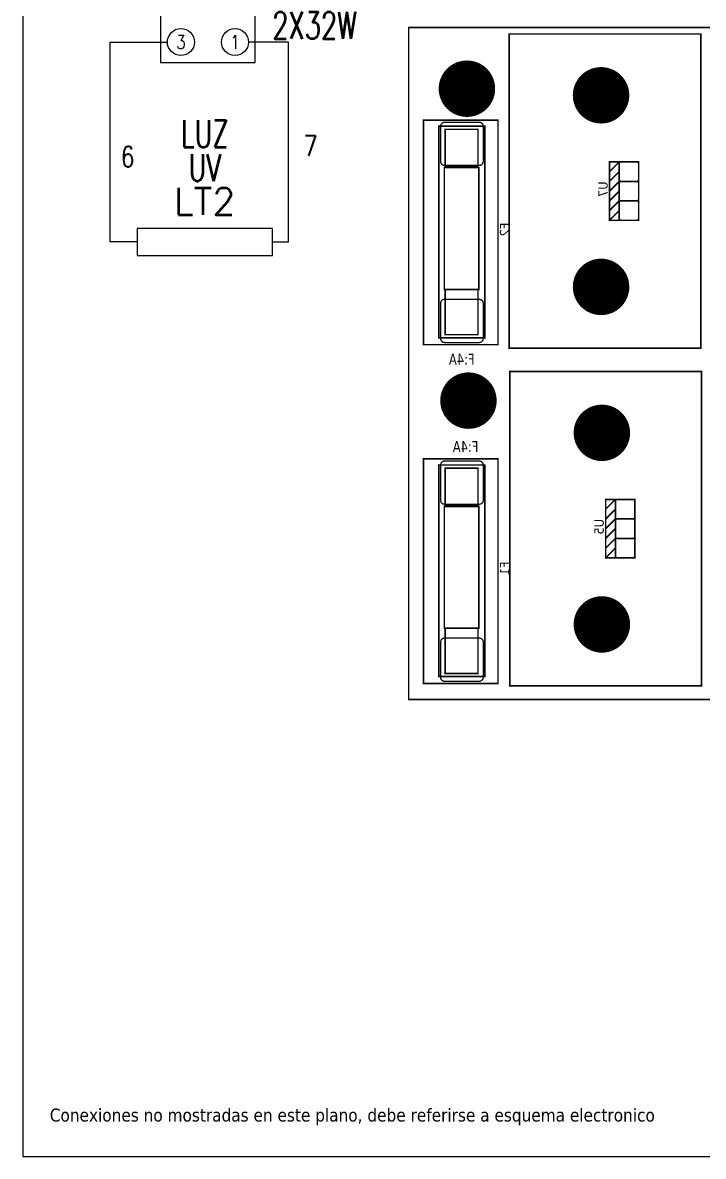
# Model space of a CAD drawing. Header units: millimetres. Extents: x 123.5 to 144.3, y 105.4 to 121.6.
# Drawn here: x 123.51 to 129.8, y 105.41 to 115.89 of the extents above; entities that cross this region are included whole.
import ezdxf
from ezdxf.enums import TextEntityAlignment as Align

# ---------------------------------------------------------------- set-up
doc = ezdxf.new("R2010")
doc.units = ezdxf.units.MM
for name, color, linetype in [('DESC', 250, 'Continuous'), ('SYMS', 7, 'Continuous'), ('TAGS', 250, 'Continuous'), ('TERMS', 250, 'Continuous'), ('WIREFIXED', 7, 'Continuous'), ('WIRES', 7, 'Continuous')]:
    doc.layers.add(name, color=color, linetype=linetype)
doc.styles.get("Standard").update_dxf_attribs({"font": 'tahoma.ttf'})
doc.styles.add('WD', font='romans.shx')

# ---------------------------------------------------------------- blocks, each defined once
blk = doc.blocks.new('EPAD')
at = {"const_width": 0.5}
blk.add_lwpolyline([(-0.25, 0, 1), (0.25, 0, 1)], format="xyb", close=True, dxfattribs=at)
blk = doc.blocks.new('CFLH-V Card')
at = {"const_width": 0.008}
for points in [[(125.6193, 110.8911), (131.2538, 110.8911), (131.2538, 114.343), (125.6193, 114.343), (125.6193, 110.8911)], [(125.6193, 110.8911), (131.2538, 110.8911), (131.2538, 114.343), (125.6193, 114.343), (125.6193, 110.8911)], [(125.6193, 110.8911), (131.2538, 110.8911), (131.2538, 114.343), (125.6193, 114.343), (125.6193, 110.8911)], [(126.1349, 112.6957), (127.1191, 112.6957), (127.1191, 114.3099), (126.1349, 114.3099), (126.1349, 112.6957)], [(126.1349, 112.6957), (127.1191, 112.6957), (127.1191, 114.3099), (126.1349, 114.3099), (126.1349, 112.6957)], [(126.1349, 112.6957), (127.1191, 112.6957), (127.1191, 114.3099), (126.1349, 114.3099), (126.1349, 112.6957)], [(125.6961, 112.7139), (126.078, 112.7139), (126.078, 113.8674), (125.6961, 113.8674), (125.6961, 112.7139)], [(125.6961, 112.7139), (126.078, 112.7139), (126.078, 113.8674), (125.6961, 113.8674), (125.6961, 112.7139)], [(125.6961, 112.7139), (126.078, 112.7139), (126.078, 113.8674), (125.6961, 113.8674), (125.6961, 112.7139)], [(125.7749, 112.7493), (126.0111, 112.7493), (126.0111, 113.8359), (125.7749, 113.8359), (125.7749, 112.7493)], [(125.7749, 112.7493), (126.0111, 112.7493), (126.0111, 113.8359), (125.7749, 113.8359), (125.7749, 112.7493)], [(125.7749, 112.7493), (126.0111, 112.7493), (126.0111, 113.8359), (125.7749, 113.8359), (125.7749, 112.7493)], [(125.8063, 113.6273), (125.9756, 113.6273), (125.9756, 113.8202), (125.8063, 113.8202), (125.8063, 113.6273)], [(125.8063, 113.6273), (125.9756, 113.6273), (125.9756, 113.8202), (125.8063, 113.8202), (125.8063, 113.6273)], [(125.8063, 113.6273), (125.9756, 113.6273), (125.9756, 113.8202), (125.8063, 113.8202), (125.8063, 113.6273)], [(125.8024, 112.9974), (125.9796, 112.9974), (125.9796, 113.6233), (125.8024, 113.6233), (125.8024, 112.9974)], [(125.8024, 112.9974), (125.9796, 112.9974), (125.9796, 113.6233), (125.8024, 113.6233), (125.8024, 112.9974)], [(125.8024, 112.9974), (125.9796, 112.9974), (125.9796, 113.6233), (125.8024, 113.6233), (125.8024, 112.9974)], [(126.7006, 113.6528), (126.6506, 113.6528), (126.6506, 113.3528), (126.7006, 113.3528)], [(126.7006, 113.6528), (126.6506, 113.6028)], [(126.7006, 113.6528), (126.6506, 113.6528), (126.6506, 113.3528), (126.7006, 113.3528)], [(126.7006, 113.6528), (126.6506, 113.6028)], [(126.7006, 113.6528), (126.6506, 113.6528), (126.6506, 113.3528), (126.7006, 113.3528)], [(126.7006, 113.6528), (126.6506, 113.6028)], [(126.7006, 113.3528), (126.8006, 113.3528), (126.8006, 113.6528), (126.7006, 113.6528), (126.7006, 113.3528)], [(126.7006, 113.3528), (126.8006, 113.3528), (126.8006, 113.6528), (126.7006, 113.6528), (126.7006, 113.3528)], [(126.7006, 113.3528), (126.8006, 113.3528), (126.8006, 113.6528), (126.7006, 113.6528), (126.7006, 113.3528)], [(126.7006, 113.6028), (126.6506, 113.5528)], [(126.7006, 113.6028), (126.6506, 113.5528)], [(126.7006, 113.6028), (126.6506, 113.5528)], [(126.7006, 113.5528), (126.6506, 113.5028)], [(126.7006, 113.5528), (126.6506, 113.5028)], [(126.7006, 113.5528), (126.6506, 113.5028)], [(126.7006, 113.5028), (126.6506, 113.4528)], [(126.7006, 113.5028), (126.6506, 113.4528)], [(126.7006, 113.5028), (126.6506, 113.4528)], [(126.7006, 113.4528), (126.6506, 113.4028)], [(126.7006, 113.4528), (126.6506, 113.4028)], [(126.7006, 113.4528), (126.6506, 113.4028)], [(126.7006, 113.4028), (126.6506, 113.3528)], [(126.7006, 113.4028), (126.6506, 113.3528)], [(126.7006, 113.4028), (126.6506, 113.3528)], [(125.8063, 112.7651), (125.9756, 112.7651), (125.9756, 112.9974), (125.8063, 112.9974), (125.8063, 112.7651)], [(125.8063, 112.7651), (125.9756, 112.7651), (125.9756, 112.9974), (125.8063, 112.9974), (125.8063, 112.7651)], [(125.8063, 112.7651), (125.9756, 112.7651), (125.9756, 112.9974), (125.8063, 112.9974), (125.8063, 112.7651)], [(126.139, 110.9619), (127.1233, 110.9619), (127.1233, 112.5761), (126.139, 112.5761), (126.139, 110.9619)], [(126.139, 110.9619), (127.1233, 110.9619), (127.1233, 112.5761), (126.139, 112.5761), (126.139, 110.9619)], [(126.139, 110.9619), (127.1233, 110.9619), (127.1233, 112.5761), (126.139, 112.5761), (126.139, 110.9619)], [(125.6961, 110.9737), (126.078, 110.9737), (126.078, 112.1273), (125.6961, 112.1273), (125.6961, 110.9737)], [(125.6961, 110.9737), (126.078, 110.9737), (126.078, 112.1273), (125.6961, 112.1273), (125.6961, 110.9737)], [(125.6961, 110.9737), (126.078, 110.9737), (126.078, 112.1273), (125.6961, 112.1273), (125.6961, 110.9737)], [(125.7749, 111.0092), (126.0111, 111.0092), (126.0111, 112.0958), (125.7749, 112.0958), (125.7749, 111.0092)], [(125.7749, 111.0092), (126.0111, 111.0092), (126.0111, 112.0958), (125.7749, 112.0958), (125.7749, 111.0092)], [(125.7749, 111.0092), (126.0111, 111.0092), (126.0111, 112.0958), (125.7749, 112.0958), (125.7749, 111.0092)], [(125.8063, 111.8871), (125.9756, 111.8871), (125.9756, 112.08), (125.8063, 112.08), (125.8063, 111.8871)], [(125.8063, 111.8871), (125.9756, 111.8871), (125.9756, 112.08), (125.8063, 112.08), (125.8063, 111.8871)], [(125.8063, 111.8871), (125.9756, 111.8871), (125.9756, 112.08), (125.8063, 112.08), (125.8063, 111.8871)], [(125.8024, 111.2572), (125.9796, 111.2572), (125.9796, 111.8832), (125.8024, 111.8832), (125.8024, 111.2572)], [(125.8024, 111.2572), (125.9796, 111.2572), (125.9796, 111.8832), (125.8024, 111.8832), (125.8024, 111.2572)], [(125.8024, 111.2572), (125.9796, 111.2572), (125.9796, 111.8832), (125.8024, 111.8832), (125.8024, 111.2572)], [(126.681, 111.919), (126.631, 111.919), (126.631, 111.619), (126.681, 111.619)], [(126.681, 111.919), (126.631, 111.869)], [(126.681, 111.919), (126.631, 111.919), (126.631, 111.619), (126.681, 111.619)], [(126.681, 111.919), (126.631, 111.869)], [(126.681, 111.919), (126.631, 111.919), (126.631, 111.619), (126.681, 111.619)], [(126.681, 111.919), (126.631, 111.869)], [(126.681, 111.869), (126.631, 111.819)], [(126.681, 111.869), (126.631, 111.819)], [(126.681, 111.869), (126.631, 111.819)], [(126.681, 111.619), (126.781, 111.619), (126.781, 111.919), (126.681, 111.919), (126.681, 111.619)], [(126.681, 111.619), (126.781, 111.619), (126.781, 111.919), (126.681, 111.919), (126.681, 111.619)], [(126.681, 111.619), (126.781, 111.619), (126.781, 111.919), (126.681, 111.919), (126.681, 111.619)], [(126.681, 111.819), (126.631, 111.769)], [(126.681, 111.819), (126.631, 111.769)], [(126.681, 111.819), (126.631, 111.769)], [(126.681, 111.769), (126.631, 111.719)], [(126.681, 111.769), (126.631, 111.719)], [(126.681, 111.769), (126.631, 111.719)], [(126.681, 111.719), (126.631, 111.669)], [(126.681, 111.719), (126.631, 111.669)], [(126.681, 111.719), (126.631, 111.669)], [(126.681, 111.669), (126.631, 111.619)], [(126.681, 111.669), (126.631, 111.619)], [(126.681, 111.669), (126.631, 111.619)], [(125.8063, 111.0249), (125.9756, 111.0249), (125.9756, 111.2572), (125.8063, 111.2572), (125.8063, 111.0249)], [(125.8063, 111.0249), (125.9756, 111.0249), (125.9756, 111.2572), (125.8063, 111.2572), (125.8063, 111.0249)], [(125.8063, 111.0249), (125.9756, 111.0249), (125.9756, 111.2572), (125.8063, 111.2572), (125.8063, 111.0249)]]:
    blk.add_lwpolyline(points, dxfattribs=at)
for points in [[(126.003, 113.6554), (126.003, 113.8354), (126.0029, 113.8375), (126.0026, 113.8395), (126.0021, 113.8414), (126.0014, 113.8433), (126.0006, 113.845), (125.9996, 113.8467), (125.9985, 113.8482), (125.9972, 113.8496), (125.9958, 113.8509), (125.9942, 113.852), (125.9926, 113.853), (125.9908, 113.8538), (125.989, 113.8545), (125.987, 113.855), (125.985, 113.8553), (125.983, 113.8554), (125.803, 113.8554), (125.8009, 113.8553), (125.7989, 113.855), (125.7969, 113.8545), (125.7951, 113.8538), (125.7933, 113.853), (125.7917, 113.852), (125.7902, 113.8509), (125.7887, 113.8496), (125.7875, 113.8482), (125.7863, 113.8467), (125.7853, 113.845), (125.7845, 113.8433), (125.7838, 113.8414), (125.7834, 113.8395), (125.7831, 113.8375), (125.783, 113.8354), (125.783, 113.6554), (125.7831, 113.6533), (125.7834, 113.6513), (125.7838, 113.6494), (125.7845, 113.6475), (125.7853, 113.6458), (125.7863, 113.6441), (125.7875, 113.6426), (125.7887, 113.6412), (125.7902, 113.6399), (125.7917, 113.6387), (125.7933, 113.6378), (125.7951, 113.6369), (125.7969, 113.6363), (125.7989, 113.6358), (125.8009, 113.6355), (125.803, 113.6354), (125.983, 113.6354), (125.985, 113.6355), (125.987, 113.6358), (125.989, 113.6363), (125.9908, 113.6369), (125.9926, 113.6378), (125.9942, 113.6387), (125.9958, 113.6399), (125.9972, 113.6412), (125.9985, 113.6426), (125.9996, 113.6441), (126.0006, 113.6458), (126.0014, 113.6475), (126.0021, 113.6494), (126.0026, 113.6513), (126.0029, 113.6533), (126.003, 113.6554)], [(126.7006, 113.6428), (126.7006, 113.5628), (126.7007, 113.5618), (126.7008, 113.5608), (126.7011, 113.5598), (126.7014, 113.5589), (126.7018, 113.558), (126.7023, 113.5572), (126.7029, 113.5564), (126.7035, 113.5557), (126.7042, 113.555), (126.705, 113.5545), (126.7058, 113.554), (126.7067, 113.5536), (126.7076, 113.5532), (126.7086, 113.553), (126.7096, 113.5528), (126.7106, 113.5528), (126.7906, 113.5528), (126.7917, 113.5528), (126.7927, 113.553), (126.7936, 113.5532), (126.7946, 113.5536), (126.7954, 113.554), (126.7963, 113.5545), (126.797, 113.555), (126.7977, 113.5557), (126.7984, 113.5564), (126.799, 113.5572), (126.7995, 113.558), (126.7999, 113.5589), (126.8002, 113.5598), (126.8004, 113.5608), (126.8006, 113.5618), (126.8006, 113.5628), (126.8006, 113.6428), (126.8006, 113.6438), (126.8004, 113.6448), (126.8002, 113.6458), (126.7999, 113.6467), (126.7995, 113.6476), (126.799, 113.6484), (126.7984, 113.6492), (126.7977, 113.6499), (126.797, 113.6505), (126.7963, 113.6511), (126.7954, 113.6516), (126.7946, 113.652), (126.7936, 113.6524), (126.7927, 113.6526), (126.7917, 113.6527), (126.7906, 113.6528), (126.7106, 113.6528), (126.7096, 113.6527), (126.7086, 113.6526), (126.7076, 113.6524), (126.7067, 113.652), (126.7058, 113.6516), (126.705, 113.6511), (126.7042, 113.6505), (126.7035, 113.6499), (126.7029, 113.6492), (126.7023, 113.6484), (126.7018, 113.6476), (126.7014, 113.6467), (126.7011, 113.6458), (126.7008, 113.6448), (126.7007, 113.6438), (126.7006, 113.6428)], [(126.7006, 113.5428), (126.7006, 113.4628), (126.7007, 113.4618), (126.7008, 113.4608), (126.7011, 113.4598), (126.7014, 113.4589), (126.7018, 113.458), (126.7023, 113.4572), (126.7029, 113.4564), (126.7035, 113.4557), (126.7042, 113.455), (126.705, 113.4545), (126.7058, 113.454), (126.7067, 113.4536), (126.7076, 113.4532), (126.7086, 113.453), (126.7096, 113.4528), (126.7106, 113.4528), (126.7906, 113.4528), (126.7917, 113.4528), (126.7927, 113.453), (126.7936, 113.4532), (126.7946, 113.4536), (126.7954, 113.454), (126.7963, 113.4545), (126.797, 113.455), (126.7977, 113.4557), (126.7984, 113.4564), (126.799, 113.4572), (126.7995, 113.458), (126.7999, 113.4589), (126.8002, 113.4598), (126.8004, 113.4608), (126.8006, 113.4618), (126.8006, 113.4628), (126.8006, 113.5428), (126.8006, 113.5438), (126.8004, 113.5448), (126.8002, 113.5458), (126.7999, 113.5467), (126.7995, 113.5476), (126.799, 113.5484), (126.7984, 113.5492), (126.7977, 113.5499), (126.797, 113.5505), (126.7963, 113.5511), (126.7954, 113.5516), (126.7946, 113.552), (126.7936, 113.5524), (126.7927, 113.5526), (126.7917, 113.5527), (126.7906, 113.5528), (126.7106, 113.5528), (126.7096, 113.5527), (126.7086, 113.5526), (126.7076, 113.5524), (126.7067, 113.552), (126.7058, 113.5516), (126.705, 113.5511), (126.7042, 113.5505), (126.7035, 113.5499), (126.7029, 113.5492), (126.7023, 113.5484), (126.7018, 113.5476), (126.7014, 113.5467), (126.7011, 113.5458), (126.7008, 113.5448), (126.7007, 113.5438), (126.7006, 113.5428)], [(126.7006, 113.4428), (126.7006, 113.3628), (126.7007, 113.3618), (126.7008, 113.3608), (126.7011, 113.3598), (126.7014, 113.3589), (126.7018, 113.358), (126.7023, 113.3572), (126.7029, 113.3564), (126.7035, 113.3557), (126.7042, 113.355), (126.705, 113.3545), (126.7058, 113.354), (126.7067, 113.3536), (126.7076, 113.3532), (126.7086, 113.353), (126.7096, 113.3528), (126.7106, 113.3528), (126.7906, 113.3528), (126.7917, 113.3528), (126.7927, 113.353), (126.7936, 113.3532), (126.7946, 113.3536), (126.7954, 113.354), (126.7963, 113.3545), (126.797, 113.355), (126.7977, 113.3557), (126.7984, 113.3564), (126.799, 113.3572), (126.7995, 113.358), (126.7999, 113.3589), (126.8002, 113.3598), (126.8004, 113.3608), (126.8006, 113.3618), (126.8006, 113.3628), (126.8006, 113.4428), (126.8006, 113.4438), (126.8004, 113.4448), (126.8002, 113.4458), (126.7999, 113.4467), (126.7995, 113.4476), (126.799, 113.4484), (126.7984, 113.4492), (126.7977, 113.4499), (126.797, 113.4505), (126.7963, 113.4511), (126.7954, 113.4516), (126.7946, 113.452), (126.7936, 113.4524), (126.7927, 113.4526), (126.7917, 113.4527), (126.7906, 113.4528), (126.7106, 113.4528), (126.7096, 113.4527), (126.7086, 113.4526), (126.7076, 113.4524), (126.7067, 113.452), (126.7058, 113.4516), (126.705, 113.4511), (126.7042, 113.4505), (126.7035, 113.4499), (126.7029, 113.4492), (126.7023, 113.4484), (126.7018, 113.4476), (126.7014, 113.4467), (126.7011, 113.4458), (126.7008, 113.4448), (126.7007, 113.4438), (126.7006, 113.4428)], [(126.003, 112.7459), (126.003, 112.9259), (126.0029, 112.928), (126.0026, 112.93), (126.0021, 112.932), (126.0014, 112.9338), (126.0006, 112.9356), (125.9996, 112.9372), (125.9985, 112.9387), (125.9972, 112.9402), (125.9958, 112.9414), (125.9942, 112.9426), (125.9926, 112.9436), (125.9908, 112.9444), (125.989, 112.9451), (125.987, 112.9455), (125.985, 112.9458), (125.983, 112.9459), (125.803, 112.9459), (125.8009, 112.9458), (125.7989, 112.9455), (125.7969, 112.9451), (125.7951, 112.9444), (125.7933, 112.9436), (125.7917, 112.9426), (125.7902, 112.9414), (125.7887, 112.9402), (125.7875, 112.9387), (125.7863, 112.9372), (125.7853, 112.9356), (125.7845, 112.9338), (125.7838, 112.932), (125.7834, 112.93), (125.7831, 112.928), (125.783, 112.9259), (125.783, 112.7459), (125.7831, 112.7439), (125.7834, 112.7418), (125.7838, 112.7399), (125.7845, 112.7381), (125.7853, 112.7363), (125.7863, 112.7347), (125.7875, 112.7331), (125.7887, 112.7317), (125.7902, 112.7304), (125.7917, 112.7293), (125.7933, 112.7283), (125.7951, 112.7275), (125.7969, 112.7268), (125.7989, 112.7263), (125.8009, 112.726), (125.803, 112.7259), (125.983, 112.7259), (125.985, 112.726), (125.987, 112.7263), (125.989, 112.7268), (125.9908, 112.7275), (125.9926, 112.7283), (125.9942, 112.7293), (125.9958, 112.7304), (125.9972, 112.7317), (125.9985, 112.7331), (125.9996, 112.7347), (126.0006, 112.7363), (126.0014, 112.7381), (126.0021, 112.7399), (126.0026, 112.7418), (126.0029, 112.7439), (126.003, 112.7459)], [(126.003, 111.9152), (126.003, 112.0952), (126.0029, 112.0973), (126.0026, 112.0993), (126.0021, 112.1012), (126.0014, 112.1031), (126.0006, 112.1048), (125.9996, 112.1065), (125.9985, 112.108), (125.9972, 112.1094), (125.9958, 112.1107), (125.9942, 112.1119), (125.9926, 112.1129), (125.9908, 112.1137), (125.989, 112.1143), (125.987, 112.1148), (125.985, 112.1151), (125.983, 112.1152), (125.803, 112.1152), (125.8009, 112.1151), (125.7989, 112.1148), (125.7969, 112.1143), (125.7951, 112.1137), (125.7933, 112.1129), (125.7917, 112.1119), (125.7902, 112.1107), (125.7887, 112.1094), (125.7875, 112.108), (125.7863, 112.1065), (125.7853, 112.1048), (125.7845, 112.1031), (125.7838, 112.1012), (125.7834, 112.0993), (125.7831, 112.0973), (125.783, 112.0952), (125.783, 111.9152), (125.7831, 111.9131), (125.7834, 111.9111), (125.7838, 111.9092), (125.7845, 111.9074), (125.7853, 111.9056), (125.7863, 111.904), (125.7875, 111.9024), (125.7887, 111.901), (125.7902, 111.8997), (125.7917, 111.8986), (125.7933, 111.8976), (125.7951, 111.8968), (125.7969, 111.8961), (125.7989, 111.8956), (125.8009, 111.8953), (125.803, 111.8952), (125.983, 111.8952), (125.985, 111.8953), (125.987, 111.8956), (125.989, 111.8961), (125.9908, 111.8968), (125.9926, 111.8976), (125.9942, 111.8986), (125.9958, 111.8997), (125.9972, 111.901), (125.9985, 111.9024), (125.9996, 111.904), (126.0006, 111.9056), (126.0014, 111.9074), (126.0021, 111.9092), (126.0026, 111.9111), (126.0029, 111.9131), (126.003, 111.9152)], [(126.681, 111.909), (126.681, 111.829), (126.681, 111.828), (126.6812, 111.827), (126.6814, 111.826), (126.6817, 111.8251), (126.6821, 111.8242), (126.6826, 111.8234), (126.6832, 111.8226), (126.6838, 111.8219), (126.6845, 111.8213), (126.6853, 111.8207), (126.6861, 111.8202), (126.687, 111.8198), (126.6879, 111.8194), (126.6889, 111.8192), (126.6899, 111.8191), (126.691, 111.819), (126.771, 111.819), (126.772, 111.8191), (126.773, 111.8192), (126.774, 111.8194), (126.7749, 111.8198), (126.7758, 111.8202), (126.7766, 111.8207), (126.7774, 111.8213), (126.7781, 111.8219), (126.7787, 111.8226), (126.7793, 111.8234), (126.7798, 111.8242), (126.7802, 111.8251), (126.7805, 111.826), (126.7808, 111.827), (126.7809, 111.828), (126.781, 111.829), (126.781, 111.909), (126.7809, 111.91), (126.7808, 111.911), (126.7805, 111.912), (126.7802, 111.9129), (126.7798, 111.9138), (126.7793, 111.9146), (126.7787, 111.9154), (126.7781, 111.9161), (126.7774, 111.9168), (126.7766, 111.9173), (126.7758, 111.9178), (126.7749, 111.9182), (126.774, 111.9186), (126.773, 111.9188), (126.772, 111.919), (126.771, 111.919), (126.691, 111.919), (126.6899, 111.919), (126.6889, 111.9188), (126.6879, 111.9186), (126.687, 111.9182), (126.6861, 111.9178), (126.6853, 111.9173), (126.6845, 111.9168), (126.6838, 111.9161), (126.6832, 111.9154), (126.6826, 111.9146), (126.6821, 111.9138), (126.6817, 111.9129), (126.6814, 111.912), (126.6812, 111.911), (126.681, 111.91), (126.681, 111.909)], [(126.681, 111.809), (126.681, 111.729), (126.681, 111.728), (126.6812, 111.727), (126.6814, 111.726), (126.6817, 111.7251), (126.6821, 111.7242), (126.6826, 111.7234), (126.6832, 111.7226), (126.6838, 111.7219), (126.6845, 111.7213), (126.6853, 111.7207), (126.6861, 111.7202), (126.687, 111.7198), (126.6879, 111.7194), (126.6889, 111.7192), (126.6899, 111.7191), (126.691, 111.719), (126.771, 111.719), (126.772, 111.7191), (126.773, 111.7192), (126.774, 111.7194), (126.7749, 111.7198), (126.7758, 111.7202), (126.7766, 111.7207), (126.7774, 111.7213), (126.7781, 111.7219), (126.7787, 111.7226), (126.7793, 111.7234), (126.7798, 111.7242), (126.7802, 111.7251), (126.7805, 111.726), (126.7808, 111.727), (126.7809, 111.728), (126.781, 111.729), (126.781, 111.809), (126.7809, 111.81), (126.7808, 111.811), (126.7805, 111.812), (126.7802, 111.8129), (126.7798, 111.8138), (126.7793, 111.8146), (126.7787, 111.8154), (126.7781, 111.8161), (126.7774, 111.8168), (126.7766, 111.8173), (126.7758, 111.8178), (126.7749, 111.8182), (126.774, 111.8186), (126.773, 111.8188), (126.772, 111.819), (126.771, 111.819), (126.691, 111.819), (126.6899, 111.819), (126.6889, 111.8188), (126.6879, 111.8186), (126.687, 111.8182), (126.6861, 111.8178), (126.6853, 111.8173), (126.6845, 111.8168), (126.6838, 111.8161), (126.6832, 111.8154), (126.6826, 111.8146), (126.6821, 111.8138), (126.6817, 111.8129), (126.6814, 111.812), (126.6812, 111.811), (126.681, 111.81), (126.681, 111.809)], [(126.681, 111.709), (126.681, 111.629), (126.681, 111.628), (126.6812, 111.627), (126.6814, 111.626), (126.6817, 111.6251), (126.6821, 111.6242), (126.6826, 111.6234), (126.6832, 111.6226), (126.6838, 111.6219), (126.6845, 111.6213), (126.6853, 111.6207), (126.6861, 111.6202), (126.687, 111.6198), (126.6879, 111.6194), (126.6889, 111.6192), (126.6899, 111.6191), (126.691, 111.619), (126.771, 111.619), (126.772, 111.6191), (126.773, 111.6192), (126.774, 111.6194), (126.7749, 111.6198), (126.7758, 111.6202), (126.7766, 111.6207), (126.7774, 111.6213), (126.7781, 111.6219), (126.7787, 111.6226), (126.7793, 111.6234), (126.7798, 111.6242), (126.7802, 111.6251), (126.7805, 111.626), (126.7808, 111.627), (126.7809, 111.628), (126.781, 111.629), (126.781, 111.709), (126.7809, 111.71), (126.7808, 111.711), (126.7805, 111.712), (126.7802, 111.7129), (126.7798, 111.7138), (126.7793, 111.7146), (126.7787, 111.7154), (126.7781, 111.7161), (126.7774, 111.7168), (126.7766, 111.7173), (126.7758, 111.7178), (126.7749, 111.7182), (126.774, 111.7186), (126.773, 111.7188), (126.772, 111.719), (126.771, 111.719), (126.691, 111.719), (126.6899, 111.719), (126.6889, 111.7188), (126.6879, 111.7186), (126.687, 111.7182), (126.6861, 111.7178), (126.6853, 111.7173), (126.6845, 111.7168), (126.6838, 111.7161), (126.6832, 111.7154), (126.6826, 111.7146), (126.6821, 111.7138), (126.6817, 111.7129), (126.6814, 111.712), (126.6812, 111.711), (126.681, 111.71), (126.681, 111.709)], [(126.003, 111.0058), (126.003, 111.1858), (126.0029, 111.1879), (126.0026, 111.1899), (126.0021, 111.1918), (126.0014, 111.1936), (126.0006, 111.1954), (125.9996, 111.197), (125.9985, 111.1986), (125.9972, 111.2), (125.9958, 111.2013), (125.9942, 111.2024), (125.9926, 111.2034), (125.9908, 111.2042), (125.989, 111.2049), (125.987, 111.2054), (125.985, 111.2057), (125.983, 111.2058), (125.803, 111.2058), (125.8009, 111.2057), (125.7989, 111.2054), (125.7969, 111.2049), (125.7951, 111.2042), (125.7933, 111.2034), (125.7917, 111.2024), (125.7902, 111.2013), (125.7887, 111.2), (125.7875, 111.1986), (125.7863, 111.197), (125.7853, 111.1954), (125.7845, 111.1936), (125.7838, 111.1918), (125.7834, 111.1899), (125.7831, 111.1879), (125.783, 111.1858), (125.783, 111.0058), (125.7831, 111.0037), (125.7834, 111.0017), (125.7838, 110.9998), (125.7845, 110.9979), (125.7853, 110.9962), (125.7863, 110.9945), (125.7875, 110.993), (125.7887, 110.9916), (125.7902, 110.9903), (125.7917, 110.9891), (125.7933, 110.9881), (125.7951, 110.9873), (125.7969, 110.9867), (125.7989, 110.9862), (125.8009, 110.9859), (125.803, 110.9858), (125.983, 110.9858), (125.985, 110.9859), (125.987, 110.9862), (125.989, 110.9867), (125.9908, 110.9873), (125.9926, 110.9881), (125.9942, 110.9891), (125.9958, 110.9903), (125.9972, 110.9916), (125.9985, 110.993), (125.9996, 110.9945), (126.0006, 110.9962), (126.0014, 110.9979), (126.0021, 110.9998), (126.0026, 111.0017), (126.0029, 111.0037), (126.003, 111.0058)]]:
    blk.add_lwpolyline(points, close=True)
at = {"xscale": 0.29, "yscale": 0.29}
for p in [(125.9186, 114.0288), (126.6073, 113.9949), (126.6073, 113.0107), (125.9264, 112.4265), (126.6115, 112.2611), (126.6115, 111.2769)]:
    blk.add_blockref('EPAD', p, dxfattribs=at)
at = {"text_generation_flag": 2, "width": 1.041667}
for s, p in [('U7', (126.6406, 113.5528)), ('U7', (126.6406, 113.5528)), ('U7', (126.6406, 113.5528)), ('F2', (126.136, 113.3407)), ('F2', (126.136, 113.3407)), ('F2', (126.136, 113.3407)), ('U5', (126.621, 111.819)), ('U5', (126.621, 111.819)), ('U5', (126.621, 111.819)), ('F1', (126.136, 111.6005)), ('F1', (126.136, 111.6005)), ('F1', (126.136, 111.6005))]:
    blk.add_text(s, height=0.048, rotation=90, dxfattribs=at).set_placement(p)
at = {"text_generation_flag": 2, "width": 0.892857}
for p in [(125.9579, 112.6115), (125.9579, 112.6115), (125.9579, 112.6115), (125.9776, 112.1627), (125.9776, 112.1627), (125.9776, 112.1627)]:
    blk.add_text('F:4A', height=0.056, dxfattribs=at).set_placement(p)
blk = doc.blocks.new('VDV1TFL')
for p, q in [((-0.3438, 0.3438), (-0.3438, -0.3438)), ((0.0938, 0.3438), (-0.3438, 0.3438)), ((0.0938, -0.3438), (0.0938, 0.3438)), ((-0.3438, -0.3438), (0.0938, -0.3438))]:
    blk.add_line(p, q)
for centre in [(-0.25, 0.25), (0, 0.25), (-0.25, -0.25), (0, -0.25)]:
    blk.add_circle(centre, 0.0625)
at = {"style": 'WD', "width": 0.7}
for tag, p in [('INST', (-0.1195, 0.5446)), ('LOC', (-0.1195, 0.375)), ('RATING2', (-0.125, -0.1562))]:
    blk.add_attdef(tag, text='', height=0.125, dxfattribs=at).set_placement(p, align=Align.CENTER)
at = {"style": 'WD', "flags": 1}
for tag, p in [('X2TERM04', (-0.25, 0.3125)), ('X2TERM02', (0, 0.3125)), ('X4TERM04', (-0.3125, 0.25)), ('X1TERM02', (0.0625, 0.25)), ('X4TERM03', (-0.3125, -0.25)), ('X1TERM01', (0.0625, -0.25)), ('X8TERM03', (-0.25, -0.3125)), ('X8TERM01', (0, -0.3125))]:
    blk.add_attdef(tag, p, '', height=0.0125, dxfattribs=at)
at = {"linetype": 'Continuous', "style": 'WD', "width": 0.8, "flags": 8}
for tag, p in [('TERM04', (-0.25, 0.25)), ('TERM02', (0, 0.25)), ('TERM03', (-0.25, -0.25)), ('TERM01', (0, -0.25))]:
    blk.add_attdef(tag, text='', height=0.0625, dxfattribs=at).set_placement(p, align=Align.MIDDLE)
at = {"style": 'WD'}
for tag, p, width in [('TAG1', (0.1719, 0.0774), 0.8), ('DESC1', (0.1719, -0.0789), 0.7), ('DESC2', (0.1719, -0.2351), 0.7), ('XREF', (0.1719, -0.3914), 0.7)]:
    blk.add_attdef(tag, p, '', height=0.125, dxfattribs=dict(at, width=width))
at = {"style": 'WD', "width": 0.7}
blk.add_attdef('RATING1', text='', height=0.125, dxfattribs=at).set_placement((-0.125, 0.0625), align=Align.MIDDLE)
at = {"style": 'WD', "flags": 9}
blk.add_attdef('FAMILY', text='', height=0.01, dxfattribs=at).set_placement((-0.1303, -0.0802), align=Align.CENTER)
at = {"linetype": 'Continuous', "style": 'WD', "flags": 1}
for tag, p in [('MFG', (-0.125, -0.1096)), ('CAT', (-0.125, -0.0907))]:
    blk.add_attdef(tag, text='', height=0.01, dxfattribs=at).set_placement(p, align=Align.MIDDLE)
at = {"linetype": 'Continuous', "style": 'WD', "flags": 9}
blk.add_attdef('ASSYCODE', text='', height=0.01, dxfattribs=at).set_placement((-0.125, -0.125), align=Align.CENTER)
blk = doc.blocks.new('HLT1ENC')
for p, q in [((-0.3125, 0.0625), (-0.3125, -0.0625)), ((0.3125, 0.0625), (-0.3125, 0.0625)), ((0.3125, -0.0625), (0.3125, 0.0625)), ((-0.3125, -0.0625), (0.3125, -0.0625))]:
    blk.add_line(p, q)
at = {"style": 'WD', "width": 0.7}
for tag, p in [('INST', (0, 0.7633)), ('LOC', (0, 0.5937)), ('DESC1', (0, 0.4375)), ('DESC2', (0, 0.2812))]:
    blk.add_attdef(tag, text='', height=0.125, dxfattribs=at).set_placement(p, align=Align.CENTER)
at = {"style": 'WD'}
blk.add_attdef('TAG1', text='', height=0.125, dxfattribs=at).set_placement((0, 0.125), align=Align.CENTER)
for tag, p, height, flags in [('FAMILY', (0.3297, 0.1523), 0.01, 9), ('X4TERM01', (-0.3125, 0), 0.0125, 1), ('X1TERM02', (0.3125, 0), 0.0125, 1)]:
    blk.add_attdef(tag, p, '', height=height, dxfattribs=dict(at, flags=flags))
at = {"linetype": 'Continuous', "style": 'WD', "flags": 9}
for tag, p in [('CAT', (0.3547, 0.1082)), ('ASSYCODE', (0.355, 0.0714)), ('MFG', (0.3528, 0.0887))]:
    blk.add_attdef(tag, text='', height=0.01, dxfattribs=at).set_placement(p, align=Align.CENTER)
at = {"linetype": 'Continuous', "style": 'WD', "flags": 8}
blk.add_attdef('TERM01', text='', height=0.125, dxfattribs=at).set_placement((-0.4062, -0.0314), align=Align.TOP_RIGHT)
blk.add_attdef('TERM02', text='', height=0.125, dxfattribs=at).set_placement((0.4062, -0.0314), align=Align.TOP_LEFT)
blk = doc.blocks.new('WD_WNV')
at = {"style": 'WD', "flags": 1}
for tag, p in [('W01USER', (-0.0625, 0.0938)), ('W02USER', (-0.0625, 0.0859)), ('W03USER', (-0.0625, 0.0781)), ('W04USER', (-0.0625, 0.0703)), ('W05USER', (-0.0625, 0.0625)), ('W06USER', (-0.0625, 0.0547)), ('W07USER', (-0.0625, 0.0469)), ('W08USER', (-0.0625, 0.0391)), ('W09USER', (-0.0625, 0.0312)), ('W10USER', (-0.0625, 0.0234))]:
    blk.add_attdef(tag, text='', height=0.005, dxfattribs=at).set_placement(p, align=Align.CENTER)
at = {"linetype": 'Continuous', "style": 'WD', "width": 0.8}
blk.add_attdef('WIRENO', text='', height=0.125, dxfattribs=at).set_placement((-0.05, 0), align=Align.MIDDLE_RIGHT)
blk = doc.blocks.new('WD_WNH')
at = {"linetype": 'Continuous', "style": 'WD', "width": 0.8}
blk.add_attdef('WIRENO', text='', height=0.125, dxfattribs=at).set_placement((0, 0.0625), align=Align.CENTER)
at = {"style": 'WD', "flags": 1}
for tag, p in [('W01USER', (0, 0.0781)), ('W02USER', (0, 0.0703)), ('W03USER', (0, 0.0625)), ('W04USER', (0, 0.0547)), ('W05USER', (0, 0.0469)), ('W06USER', (0, 0.0391)), ('W07USER', (0, 0.0312)), ('W08USER', (0, 0.0234)), ('W09USER', (0, 0.0156)), ('W10USER', (0, 0.0078))]:
    blk.add_attdef(tag, text='', height=0.005, dxfattribs=at).set_placement(p, align=Align.CENTER)

msp = doc.modelspace()

# ---------------------------------------------------------------- linework, layer by layer
at = {"color": 7, "linetype": 'Continuous'}
for p, q in [((123.506, 121.59), (123.506, 105.405)), ((123.506, 105.405), (144.256, 105.405))]:
    msp.add_line(p, q, dxfattribs=at)
at = {"layer": 'WIRES'}
for p, q in [((124.313, 113.86), (124.313, 115.708)), ((124.313, 115.708), (124.843, 115.708)), ((125.963, 115.708), (125.593, 115.708)), ((125.963, 113.86), (125.963, 115.708)), ((124.563, 113.86), (124.313, 113.86)), ((125.813, 113.86), (125.963, 113.86))]:
    msp.add_line(p, q, dxfattribs=at)

# ---------------------------------------------------------------- block references
at = {"layer": 'DESC', "xscale": 1.8, "yscale": 1.8, "zscale": 1.8}
msp.add_blockref('CFLH-V Card', (-99.042, -89.975), dxfattribs=at)
at = {"layer": 'SYMS'}
ref = msp.add_blockref('VDV1TFL', (125.468, 116.208), dxfattribs=dict(at, xscale=2, yscale=2, zscale=2))
ref.add_attrib('TERM03', '3', dxfattribs={"layer": 'TERMS', "linetype": 'Continuous', "height": 0.125, "style": 'WD', "width": 0.8, "flags": 8}).set_placement((124.968, 115.708), align=Align.MIDDLE)
ref.add_attrib('DESC1', 'BALASTRO', (125.812, 116.05), dxfattribs={"layer": 'DESC', "height": 0.25, "style": 'WD', "width": 0.7})
ref.add_attrib('DESC2', '2X32W', (125.812, 115.737), dxfattribs={"layer": 'DESC', "height": 0.25, "style": 'WD', "width": 0.7})
ref.add_attrib('TERM04', '4', dxfattribs={"layer": 'TERMS', "linetype": 'Continuous', "height": 0.125, "style": 'WD', "width": 0.8, "flags": 8}).set_placement((124.968, 116.708), align=Align.MIDDLE)
ref.add_attrib('TERM02', '2', dxfattribs={"layer": 'TERMS', "linetype": 'Continuous', "height": 0.125, "style": 'WD', "width": 0.8, "flags": 8}).set_placement((125.468, 116.708), align=Align.MIDDLE)
ref.add_attrib('TERM01', '1', dxfattribs={"layer": 'TERMS', "linetype": 'Continuous', "height": 0.125, "style": 'WD', "width": 0.8, "flags": 8}).set_placement((125.468, 115.708), align=Align.MIDDLE)
ref.add_attrib('TAG1', 'DV1', (125.812, 116.362), dxfattribs={"layer": 'TAGS', "height": 0.25, "style": 'WD', "width": 0.8})
ref = msp.add_blockref('HLT1ENC', (125.188, 113.86), dxfattribs=dict(at, xscale=2, yscale=2, zscale=2))
ref.add_attrib('DESC2', 'UV', dxfattribs={"layer": 'DESC', "height": 0.25, "style": 'WD', "width": 0.7}).set_placement((125.188, 114.422), align=Align.CENTER)
ref.add_attrib('DESC1', 'LUZ', dxfattribs={"layer": 'DESC', "height": 0.25, "style": 'WD', "width": 0.7}).set_placement((125.188, 114.735), align=Align.CENTER)
ref.add_attrib('TAG1', 'LT2', dxfattribs={"layer": 'TAGS', "height": 0.25, "style": 'WD'}).set_placement((125.188, 114.11), align=Align.CENTER)
at = {"layer": 'WIREFIXED'}
ref = msp.add_blockref('WD_WNV', (126.305, 114.75), dxfattribs=dict(at, xscale=1.5, yscale=1.5, zscale=1.5))
ref.add_attrib('WIRENOF', '7', dxfattribs={"linetype": 'Continuous', "height": 0.188, "style": 'WD', "width": 0.8}).set_placement((126.23, 114.75), align=Align.MIDDLE_RIGHT)
ref = msp.add_blockref('WD_WNH', (124.476, 114.461), dxfattribs=dict(at, xscale=1.5, yscale=1.5, zscale=1.5))
ref.add_attrib('WIRENOF', '6', dxfattribs={"linetype": 'Continuous', "height": 0.188, "style": 'WD', "width": 0.8}).set_placement((124.476, 114.555), align=Align.CENTER)

# ---------------------------------------------------------------- texts
at = {"insert": (123.756, 105.847), "char_height": 0.12, "attachment_point": 1}
msp.add_mtext_dynamic_manual_height_columns('Conexiones no mostradas en este plano, debe referirse a esquema electronico', width=9.45621, gutter_width=0.05, heights=[0], dxfattribs=at)

doc.saveas('drawing.dxf')
